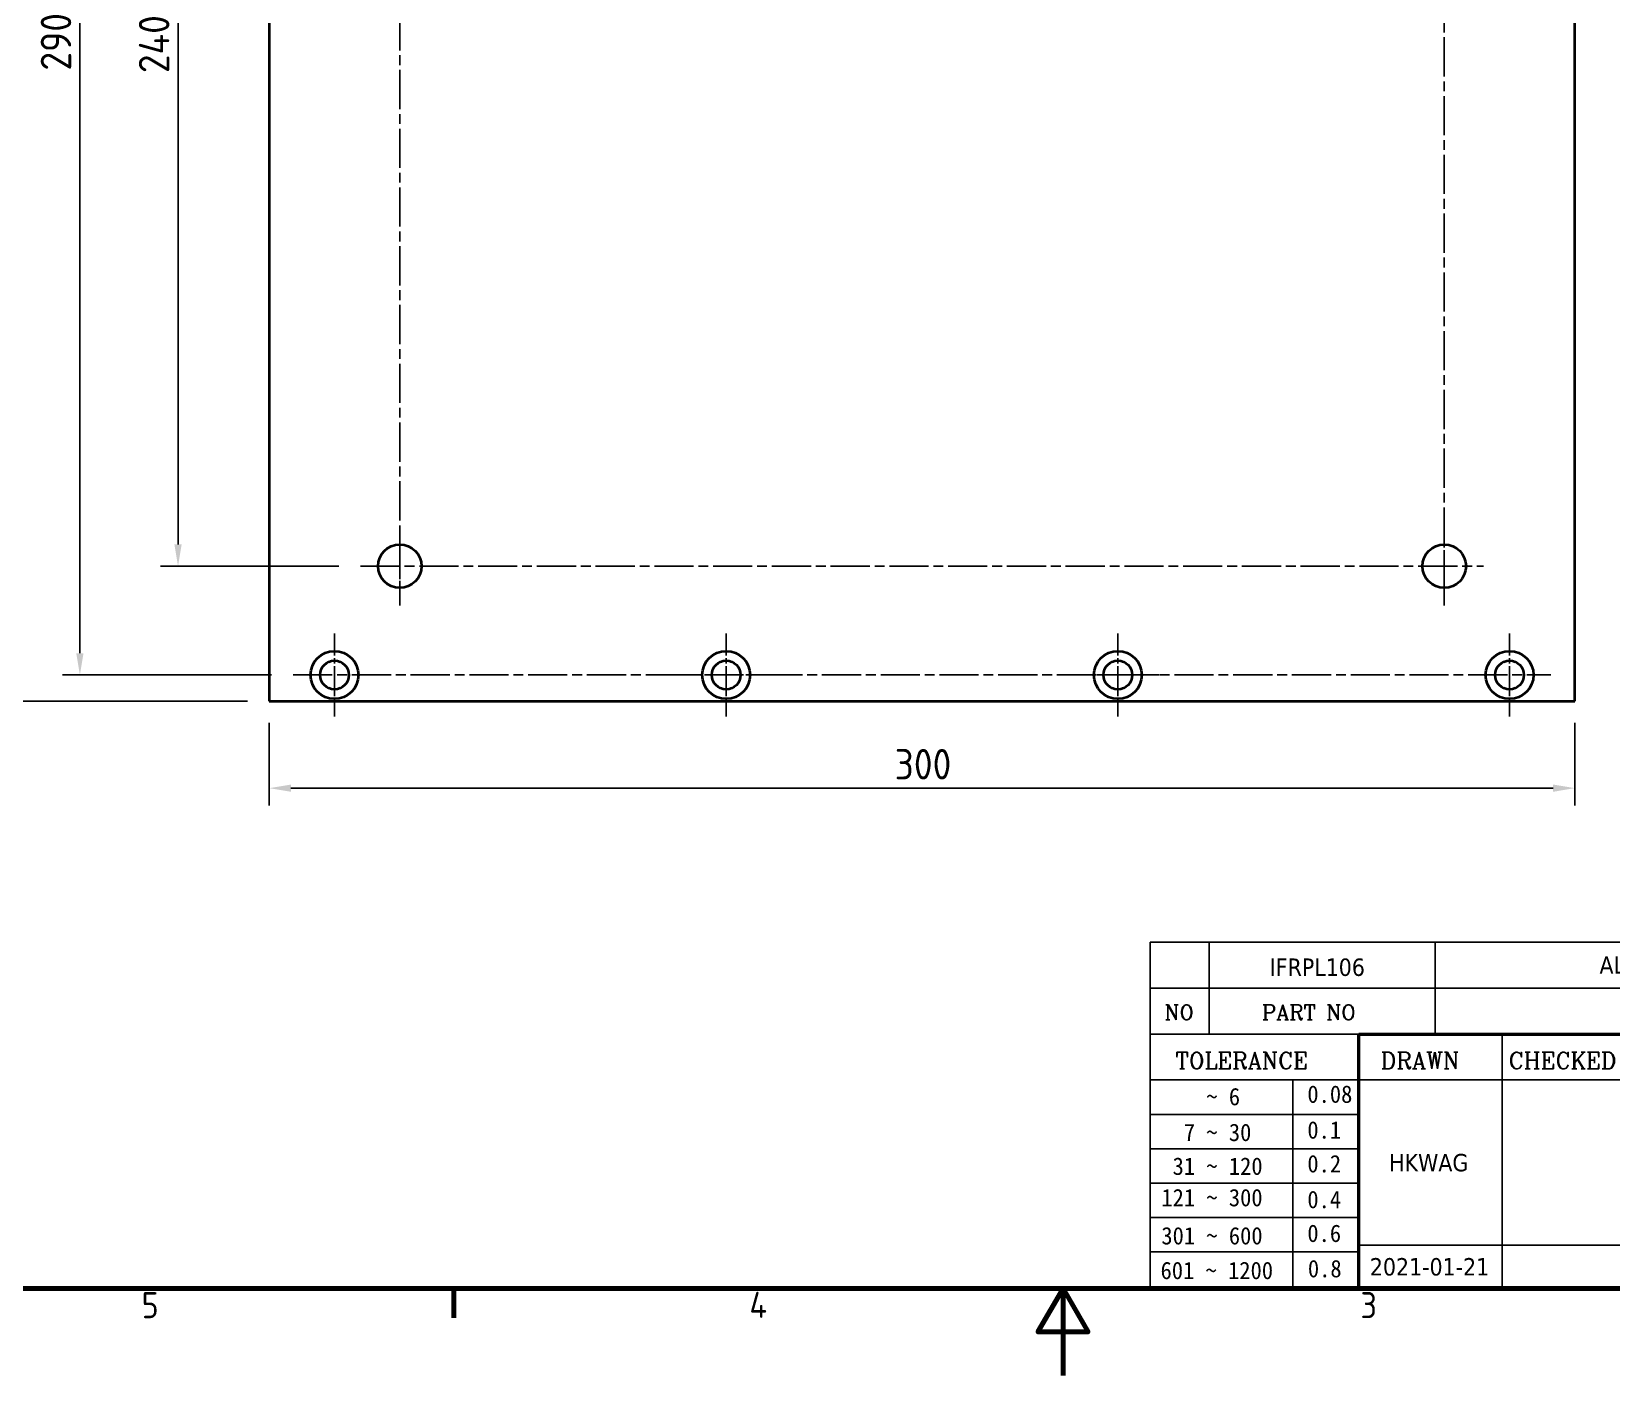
# Model space of a CAD drawing. Header units: millimetres. Extents: x 0 to 840, y 0 to 594.
# Drawn here: x 183 to 546, y 0 to 308.7 of the extents above; entities that cross this region are included whole.
import ezdxf
from ezdxf.enums import TextEntityAlignment as Align

# ---------------------------------------------------------------- set-up
doc = ezdxf.new("R2010")
doc.units = ezdxf.units.MM
doc.header["$LTSCALE"] = 2
doc.linetypes.add('CHAIN', pattern=[0.35429999999999995, 0.2362, -0.0295, 0.0591, -0.0295])
doc.layers.get('0').update_dxf_attribs({"color": 3, "lineweight": 25})
for name, color, linetype, lineweight in [('가시적인 것(ISO)', 3, 'Continuous', 40), ('경계(ISO)', 7, 'Continuous', 70), ('제목(ISO)', 7, 'Continuous', 50), ('중심 표식(ISO)', 1, 'Continuous', 25), ('중심선(ISO)', 1, 'Continuous', 25), ('치수(ISO)', 7, 'Continuous', 25)]:
    doc.layers.add(name, color=color, linetype=linetype, lineweight=lineweight)
doc.styles.add('HAN_291', font='')
doc.styles.add('RC_284', font='ROMANC.shx')
doc.styles.add('RC_287', font='ROMANC.shx')
doc.styles.add('문자 텍스트_M2B', font='isocp.shx')
doc.styles.add('치수 텍스트_PSTEK_POSCO', font='isocp.shx')
doc.styles.add('텍스트 스타일198', font='tahoma.ttf')
doc.styles.get('HAN_291').set_extended_font_data('GulimChe')
doc.dimstyles.new('치수_PSTEK_POSCO', dxfattribs={"dimscale": 2, "dimtxt": 3.5, "dimasz": 2.5, "dimexe": 2, "dimexo": 2.5, "dimgap": 1, "dimtad": 1, "dimrnd": 1e-08, "dimdsep": 46, "dimtxsty": '치수 텍스트_PSTEK_POSCO', "dimcen": 0.09, "dimdle": 10, "dimclrd": 7, "dimclre": 7, "dimclrt": 2, "dimadec": 1, "dimazin": 2, "dimtfac": 1, "dimtmove": 0, "dimatfit": 3, "dimfxl": 0, "dimtolj": 1, "dimlwd": -1, "dimlwe": -1, "dimarcsym": 0})

# ---------------------------------------------------------------- blocks, each defined once
blk = doc.blocks.new('경계 Default Border')
at = {"layer": '경계(ISO)'}
blk.add_line((140, 10), (140, 6.599999666213989), dxfattribs=at)
at = {"layer": '경계(ISO)', "flags": 128}
for points in [[(10, 10), (10, 287.0000076293945), (410, 287.0000076293945), (410, 10), (10, 10)], [(210, 0), (210, 10), (207.1132469177246, 5), (212.8867530822754, 5), (210, 10)]]:
    blk.add_lwpolyline(points, dxfattribs=at)
at = {"layer": '경계(ISO)', "color": 2, "char_height": 3.00000011920929, "attachment_point": 7, "style": '문자 텍스트_M2B'}
for s, insert in [('5', (104.1445394605597, 6.57139439638704)), ('4', (173.9734701308116, 6.59999988079071)), ('3', (244.1685395229535, 6.57139439638704))]:
    blk.add_mtext(s, dxfattribs=dict(at, insert=insert))
blk = doc.blocks.new('제목 블록 PSTEK')
at = {"color": 180}
for p, q in [((182.475792979055, 11.79100474011392), (182.4757929790549, 51.56524660363496)), ((182.4757929790549, 51.56524660363496), (372.4757929537551, 51.56524660363496)), ((189.2651435055721, 51.56524660363496), (189.2651435055722, 41.00524660363494)), ((215.2152739891528, 41.00524660363494), (215.2152739891528, 51.56524660363496)), ((182.475792979055, 46.2852466036349), (372.4757929537551, 46.28524660363492)), ((182.475792979055, 41.00524660363493), (206.451475290024, 41.00524660363493)), ((222.9401812389276, 11.79100474011392), (222.9401812389276, 41.00524660363494)), ((182.475792979055, 35.72524660363497), (206.451475290024, 35.72524660363497)), ((198.8621818849491, 12.02524660363491), (198.8621818849491, 35.72524660363497)), ((206.451475290024, 35.72524660363497), (372.4757929537551, 35.72524660363497)), ((182.475792979055, 31.77524660363492), (206.451475290024, 31.77524660363492)), ((182.475792979055, 27.82524660363487), (206.451475290024, 27.82524660363487)), ((182.475792979055, 23.87524660363505), (206.451475290024, 23.87524660363505)), ((182.475792979055, 19.92524660363478), (206.451475290024, 19.92524660363478)), ((206.451475290024, 16.74100474011396), (255.9175931367359, 16.74100474011396)), ((182.475792979055, 15.97524660363496), (206.451475290024, 15.97524660363496)), ((182.475792979055, 11.79100474011392), (372.4757929537551, 11.79100474011389))]:
    blk.add_line(p, q, dxfattribs=at)
at = {"color": 7, "lineweight": 50}
for p, q in [((206.4514752900237, 11.79100474011392), (206.4514752900237, 41.00524660363494)), ((206.451475290024, 41.00524660363494), (372.4757929537551, 41.00524660363496))]:
    blk.add_line(p, q, dxfattribs=at)
at = {"layer": '제목(ISO)', "lineweight": 18}
blk.add_line((182.475792979055, 35.72500474011393), (182.475792979055, 11.79100474011392), dxfattribs=at)
at = {"color": 2}
for s, height, style, p in [('NO', 1.742399930953979, 'RC_284', (184.135398793432, 42.62317362549192)), ('PART NO', 1.742399930953979, 'RC_284', (195.3359407378685, 42.62317362549192)), (' TOLERANCE', 1.899999976158142, 'RC_287', (184.0872874387979, 37.00893196870329)), ('DRAWN', 1.899999976158142, 'RC_287', (208.9766620976279, 37.00893196870329)), ('CHECKED', 1.899999976158142, 'RC_287', (223.6856844514997, 37.00893196870329)), ('    ~ 6', 2.000000029802322, 'HAN_291', (183.7721304966814, 32.8176515608431)), ('0.08', 2.000000029802322, 'HAN_291', (200.5467345600617, 33.09873600004101)), ('0.1', 2.000000029802322, 'HAN_291', (200.5467345600617, 28.98646558742206)), ('  7 ~ 30', 2.000000029802322, 'HAN_291', (183.7721304966814, 28.70538114822415)), (' 31 ~ 120', 2.000000029802322, 'HAN_291', (183.7721304966814, 24.82628181916237)), ('0.2', 2.000000029802322, 'HAN_291', (200.5467345600617, 25.10736625836028)), ('121 ~ 300', 2.000000029802322, 'HAN_291', (183.7721304966814, 21.21401206133254)), ('0.4', 2.000000029802322, 'HAN_291', (200.5467345600617, 20.99509650053045)), ('301 ~ 600', 2.000000029802322, 'HAN_291', (183.7721304966814, 16.83491273227077)), ('0.6', 2.000000029802322, 'HAN_291', (200.5467345600617, 17.11599717146868)), ('601 ~ 1200', 2.000000029802322, 'HAN_291', (183.6802025156883, 12.84759660881125)), ('0.8', 2.000000029802322, 'HAN_291', (200.6097246063884, 13.05732192299702))]:
    blk.add_text(s, height=height, dxfattribs=dict(at, style=style)).set_placement(p)
at = {"layer": '제목(ISO)', "style": '텍스트 스타일198'}
for tag, p in [('부품_번호_001', (196.2215345009758, 47.68071419841495)), ('설명_001', (234.108184420436, 47.92245856837096)), ('재질_001', (290.6512612630799, 47.92591818687281)), ("3._Q'TY_001", (312.7051684940307, 47.92188863680521)), ('질량\\P3;_001', (350.2952123144242, 48.1643332325385)), ('1._MODEL_NAME_001', (329.1608004091953, 37.3878831132399)), ('제목_001', (337.4369082143915, 32.12134216388962)), ('부품_번호_001', (334.8807747542077, 26.80591818687283)), ('설계자_001', (209.9396160013646, 25.23446884679021)), ('프로젝트_001', (270.6505342157298, 16.70493829396579)), ('시트_크기_001', (260.807090429518, 14.83812566343425)), ('작성_날짜_001', (207.7280646059359, 13.26600473167383)), ('프로젝트_002', (284.0400464855292, 13.28105905531428))]:
    blk.add_attdef(tag, p, '', height=2.000000029802322, dxfattribs=at)
for tag, p in [('4._COLOR', (327.6805273250926, 48.92524660363493)), ('점검자', (231.1845342133799, 26.23312567187446)), ('엔지니어링_승인자', (247.673240162284, 26.23312567187446)), ('점검_날짜', (231.1845342133799, 14.26600474011394)), ('엔지니어링_승인_날짜', (247.6732401622839, 14.26600474011394))]:
    blk.add_attdef(tag, text='', height=2.000000029802322, dxfattribs=at).set_placement(p, align=Align.MIDDLE_CENTER)
blk = doc.blocks.new('*D22')
at = {"layer": 'Defpoints', "color": 0, "transparency": 16777216}
for p in [(258.603225455717, 425.9066831732377), (216.6543984588473, 185.9066831732377), (258.6032254557171, 185.9066831732377)]:
    blk.add_point(p, dxfattribs=at)
at = {"layer": '치수(ISO)', "color": 7, "transparency": 16777216}
for p, q in [((253.603225455717, 425.9066831732377), (212.6543984588474, 425.9066831732377)), ((216.6543984588474, 420.9066831732377), (216.6543984588473, 190.9066831732377)), ((253.603225455717, 185.9066831732377), (212.6543984588473, 185.9066831732377))]:
    blk.add_line(p, q, dxfattribs=at)
for points in [[(215.821065125514, 420.9066831732377), (217.4877317921807, 420.9066831732377), (216.6543984588474, 425.9066831732377)], [(215.821065125514, 190.9066831732377), (217.4877317921807, 190.9066831732377), (216.6543984588473, 185.9066831732377)]]:
    blk.add_solid(points, dxfattribs=at)
at = {"layer": '치수(ISO)', "color": 2, "transparency": 16777216, "insert": (211.1537094824694, 299.16504931497), "char_height": 7, "attachment_point": 4, "rotation": 90, "style": '치수 텍스트_PSTEK_POSCO'}
blk.add_mtext('\\A1;240', dxfattribs=at)
blk = doc.blocks.new('*D23')
at = {"layer": 'Defpoints', "color": 0, "transparency": 16777216}
for p in [(243.1032254557171, 450.9066831732376), (194.1058390099527, 160.9066831732377), (243.1032254557171, 160.9066831732377)]:
    blk.add_point(p, dxfattribs=at)
at = {"layer": '치수(ISO)', "color": 7, "transparency": 16777216}
for p, q in [((238.1032254557171, 450.9066831732376), (190.1058390099528, 450.9066831732376)), ((194.1058390099528, 445.9066831732376), (194.1058390099527, 165.9066831732377)), ((238.1032254557171, 160.9066831732377), (190.1058390099527, 160.9066831732377))]:
    blk.add_line(p, q, dxfattribs=at)
for points in [[(193.2725056766194, 445.9066831732376), (194.9391723432861, 445.9066831732376), (194.1058390099528, 450.9066831732376)], [(193.2725056766194, 165.9066831732377), (194.9391723432861, 165.9066831732377), (194.1058390099527, 160.9066831732377)]]:
    blk.add_solid(points, dxfattribs=at)
at = {"layer": '치수(ISO)', "color": 2, "transparency": 16777216, "insert": (188.6051500335748, 299.7528191582399), "char_height": 7, "attachment_point": 4, "rotation": 90, "style": '치수 텍스트_PSTEK_POSCO'}
blk.add_mtext('\\A1;290', dxfattribs=at)
blk = doc.blocks.new('*D24')
at = {"layer": 'Defpoints', "color": 0, "transparency": 16777216}
for p in [(237.6032254557171, 456.9066831732377), (174.0450247084506, 154.9066831732377), (237.6032254557171, 154.9066831732377)]:
    blk.add_point(p, dxfattribs=at)
at = {"layer": '치수(ISO)', "color": 7, "transparency": 16777216}
for p, q in [((232.6032254557171, 456.9066831732377), (170.0450247084507, 456.9066831732377)), ((174.0450247084507, 451.9066831732377), (174.0450247084506, 159.9066831732377)), ((232.6032254557171, 154.9066831732377), (170.0450247084506, 154.9066831732377))]:
    blk.add_line(p, q, dxfattribs=at)
for points in [[(173.2116913751173, 451.9066831732377), (174.878358041784, 451.9066831732377), (174.0450247084507, 456.9066831732377)], [(173.2116913751173, 159.9066831732377), (174.8783580417839, 159.9066831732377), (174.0450247084506, 154.9066831732377)]]:
    blk.add_solid(points, dxfattribs=at)
at = {"layer": '치수(ISO)', "color": 2, "transparency": 16777216, "insert": (168.5443357320727, 299.6464764803244), "char_height": 7, "attachment_point": 4, "rotation": 90, "style": '치수 텍스트_PSTEK_POSCO'}
blk.add_mtext('\\A1;302', dxfattribs=at)
blk = doc.blocks.new('*D30')
at = {"layer": 'Defpoints', "color": 0, "transparency": 16777216}
for p in [(237.6032254557171, 154.9066831732377), (537.603225455717, 154.9066831732377), (537.603225455717, 134.9066831732377)]:
    blk.add_point(p, dxfattribs=at)
at = {"layer": '치수(ISO)', "color": 7, "transparency": 16777216}
for p, q in [((237.6032254557171, 149.9066831732377), (237.6032254557171, 130.9066831732377)), ((537.603225455717, 149.9066831732377), (537.603225455717, 130.9066831732377)), ((242.6032254557171, 134.9066831732377), (532.603225455717, 134.9066831732377))]:
    blk.add_line(p, q, dxfattribs=at)
for points in [[(242.6032254557171, 135.740016506571), (242.6032254557171, 134.0733498399043), (237.6032254557171, 134.9066831732377)], [(532.603225455717, 135.740016506571), (532.603225455717, 134.0733498399043), (537.603225455717, 134.9066831732377)]]:
    blk.add_solid(points, dxfattribs=at)
at = {"layer": '치수(ISO)', "color": 2, "transparency": 16777216, "insert": (381.3004695502053, 140.4066831732377), "char_height": 7, "attachment_point": 4, "style": '치수 텍스트_PSTEK_POSCO'}
blk.add_mtext('\\A1;300', dxfattribs=at)

msp = doc.modelspace()

# ---------------------------------------------------------------- linework, layer by layer
at = {"layer": '가시적인 것(ISO)'}
for p, q in [((237.6032254557171, 456.9066831732377), (237.603225455717, 154.9066831732377)), ((537.6032254557169, 154.9066831732377), (537.603225455717, 456.9066831732377)), ((237.603225455717, 154.9066831732376), (537.6032254557169, 154.9066831732377))]:
    msp.add_line(p, q, dxfattribs=at)
for centre, radius in [((267.6032254557171, 185.9066831732377), 5), ((507.6032254557171, 185.9066831732377), 5), ((252.6032254557171, 160.9066831732377), 5.5), ((252.6032254557171, 160.9066831732377), 3.3), ((342.6032254557171, 160.9066831732377), 5.5), ((342.6032254557171, 160.9066831732377), 3.3), ((432.6032254557171, 160.9066831732377), 5.5), ((432.6032254557171, 160.9066831732377), 3.3), ((522.603225455717, 160.9066831732377), 5.5), ((522.603225455717, 160.9066831732377), 3.3)]:
    msp.add_circle(centre, radius, dxfattribs=at)
at = {"layer": '중심 표식(ISO)', "linetype": 'CHAIN', "ltscale": 10.00076675415039}
for p, q in [((267.6032254557171, 194.9066831732377), (267.6032254557171, 176.9066831732377)), ((507.6032254557171, 194.9066831732377), (507.6032254557171, 176.9066831732377))]:
    msp.add_line(p, q, dxfattribs=at)
at = {"layer": '중심 표식(ISO)', "linetype": 'CHAIN', "ltscale": 10.55637073516846}
for p, q in [((252.6032254557171, 170.4066831732377), (252.6032254557171, 151.4066831732377)), ((342.6032254557171, 170.4066831732377), (342.6032254557171, 151.4066831732377)), ((432.6032254557171, 170.4066831732377), (432.6032254557171, 151.4066831732377)), ((522.603225455717, 170.4066831732377), (522.603225455717, 151.4066831732377)), ((352.1032254557172, 160.9066831732377), (333.1032254557171, 160.9066831732377)), ((442.1032254557171, 160.9066831732377), (423.103225455717, 160.9066831732377))]:
    msp.add_line(p, q, dxfattribs=at)
at = {"layer": '중심선(ISO)', "linetype": 'CHAIN', "ltscale": 19.05165100097656}
for p, q in [((267.603225455717, 434.9066831732376), (267.6032254557171, 176.9066831732377)), ((507.6032254557171, 176.9066831732377), (507.6032254557169, 434.9066831732376)), ((258.6032254557171, 185.9066831732377), (516.603225455717, 185.9066831732377)), ((243.1032254557171, 160.9066831732377), (532.103225455717, 160.9066831732377))]:
    msp.add_line(p, q, dxfattribs=at)

# ---------------------------------------------------------------- block references
at = {"xscale": 2, "yscale": 2, "zscale": 2}
msp.add_blockref('경계 Default Border', (0, 0), dxfattribs=at)
ref = msp.add_blockref('제목 블록 PSTEK', (75.04841409248968, -3.58200948022779), dxfattribs=dict(xscale=2, yscale=2, zscale=2))
ref.add_attrib('설계자_001', 'HKWAG', (494.9276460952188, 46.88692821335263), dxfattribs={"layer": '제목(ISO)', "height": 4.000000059604645, "style": '텍스트 스타일198'})
ref.add_attrib('작성_날짜_001', '2021-01-21', (490.5045433043615, 22.94999998311987), dxfattribs={"layer": '제목(ISO)', "height": 4.000000059604645, "style": '텍스트 스타일198'})
ref.add_attrib('설명_001', 'AL6061 t=15*300*302', (543.2647829333617, 92.26290765651414), dxfattribs={"layer": '제목(ISO)', "height": 4.000000059604645, "style": '텍스트 스타일198'})
ref.add_attrib('부품_번호_001', 'IFRPL106', (467.4914830944413, 91.77941891660211), dxfattribs={"layer": '제목(ISO)', "height": 4.000000059604645, "style": '텍스트 스타일198'})

# ---------------------------------------------------------------- dimensions: what is measured, and where the dimension line sits
at = {"layer": '치수(ISO)', "color": 7}
for base, p1, p2, angle, picture, middle in [((174.0450247084506, 154.9066831732377), (237.6032254557171, 456.9066831732377), (237.6032254557171, 154.9066831732377), 90, '*D24', (174.0450247084506, 306.1566831732378)), ((194.1058390099527, 160.9066831732377), (243.1032254557171, 450.9066831732376), (243.1032254557171, 160.9066831732377), 90, '*D23', (194.1058390099527, 306.1566831732376)), ((216.6543984588473, 185.9066831732377), (258.603225455717, 425.9066831732377), (258.6032254557171, 185.9066831732377), 90, '*D22', (216.6543984588473, 305.9066831732377)), ((537.603225455717, 134.9066831732377), (237.6032254557171, 154.9066831732377), (537.603225455717, 154.9066831732377), 180, '*D30', (387.6032254557171, 134.9066831732377))]:
    dim = msp.add_linear_dim(base=base, p1=p1, p2=p2, angle=angle, dimstyle='치수_PSTEK_POSCO', override={"dimdec": 2, "dimtp": 0, "dimtm": -0, "dimtdec": 2, "dimtofl": 0, "dimatfit": 1}, dxfattribs=at)
    dim.commit()
    dim.dimension.update_dxf_attribs({"geometry": picture, "text_midpoint": middle, "dimtype": 160})

doc.saveas('drawing.dxf')
